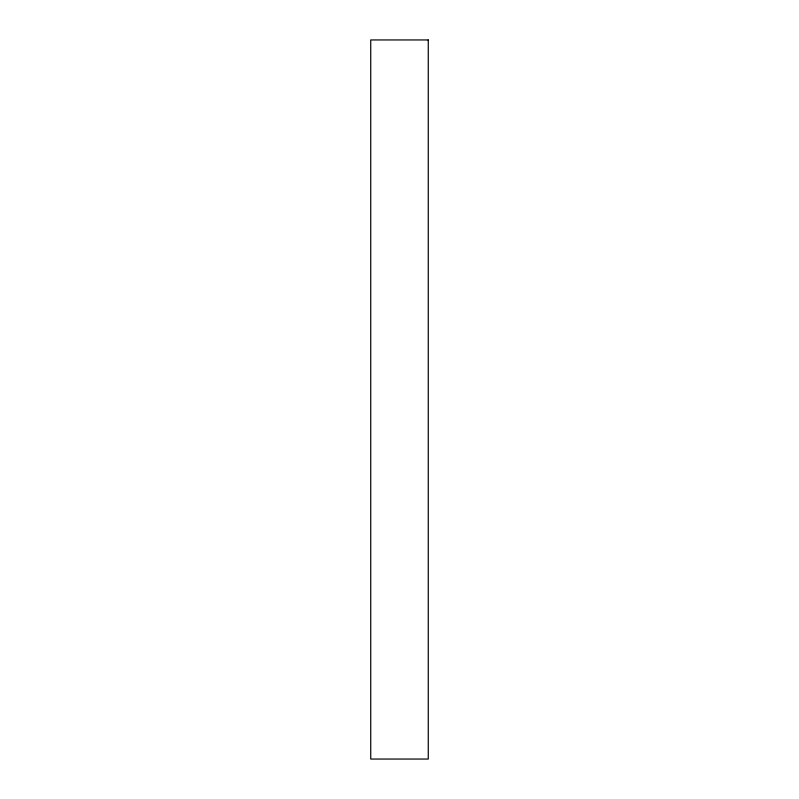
<?xml version="1.0" encoding="UTF-8"?>
<svg xmlns="http://www.w3.org/2000/svg" width="799" height="799" viewBox="0 0 799 799"><rect width="100%" height="100%" fill="white"/><g stroke="black" fill="none" stroke-linecap="round" stroke-linejoin="round"><path stroke-width="1.2" d="M428.264 39.95L370.736 39.95L370.736 759.05L428.264 759.05L428.264 39.95"/></g></svg>
